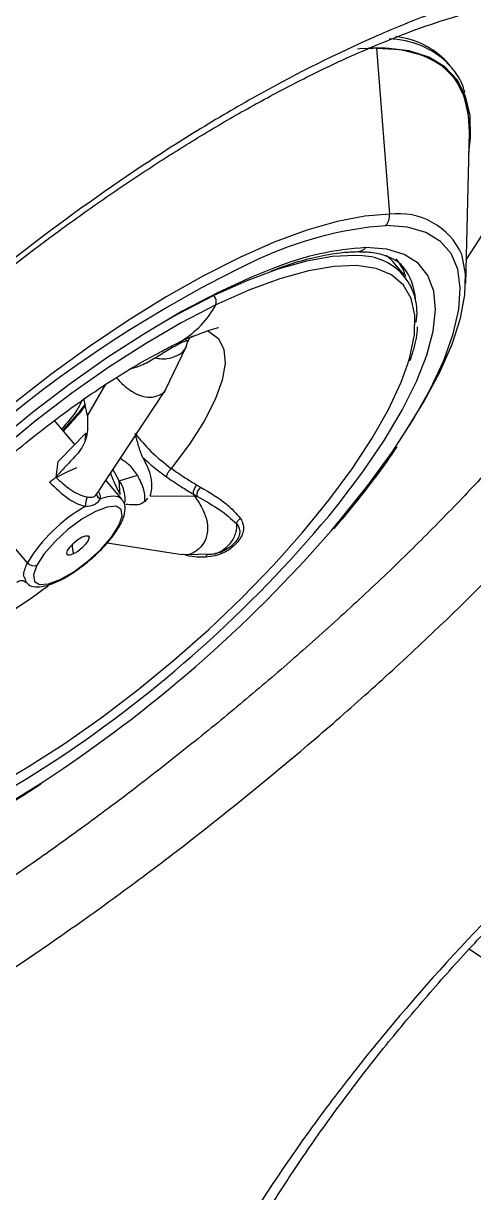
# Model space of a CAD drawing. Extents: x 409 to 498, y 628 to 778.
# Drawn here: x 423.333 to 424.587, y 721.19 to 724.449 of the extents above; entities that cross this region are included whole.
import ezdxf

# ---------------------------------------------------------------- set-up
doc = ezdxf.new("R2010")
doc.units = 0
doc.header["$MEASUREMENT"] = 0
doc.layers.add('1', color=4, linetype='Continuous')
doc.layers.add('GEOMETRY', color=4, linetype='Continuous', lineweight=25)

# ---------------------------------------------------------------- blocks, each defined once
blk = doc.blocks.new('2026_PULSE')
at = {"layer": 'GEOMETRY'}
for p, q in [((15.7396, 79.4195), (15.7757, 78.9561)), ((15.9447, 79.3704), (15.9364, 79.3801)), ((15.9447, 79.3704), (15.9384, 79.3774)), ((15.9882, 78.7636), (15.9984, 79.1852)), ((15.7663, 78.8424), (15.7853, 78.8243)), ((15.8166, 78.7878), (15.7853, 78.8243)), ((15.8136, 78.8094), (15.8117, 78.8116)), ((15.2085, 78.5835), (15.2144, 78.6039)), ((15.152, 78.4669), (15.2106, 78.5884)), ((15.2104, 78.5884), (15.2115, 78.5938)), ((14.9349, 78.3943), (14.9862, 78.4823)), ((14.9349, 78.3943), (14.9244, 78.4427)), ((14.9593, 78.1752), (15.1524, 78.4675)), ((14.8998, 78.3148), (14.8428, 78.3812)), ((14.8569, 78.2712), (14.9304, 78.346)), ((14.9304, 78.346), (14.9272, 78.3264)), ((14.8476, 78.2228), (14.8533, 78.2675)), ((14.8533, 78.2675), (14.8569, 78.2712)), ((14.878, 78.2386), (14.9046, 78.2505)), ((15.0231, 78.2137), (15.0057, 78.2454)), ((14.8476, 78.2228), (14.878, 78.2386)), ((15.0302, 78.1626), (14.9855, 78.2148)), ((15.0231, 78.2137), (15.0736, 78.2289)), ((15.0253, 78.1756), (15.0231, 78.2137)), ((14.7673, 77.9851), (14.6021, 78.1778)), ((15.2286, 78.1767), (15.2331, 78.1706)), ((15.1095, 78.1716), (15.2331, 78.1706)), ((14.9896, 78.0406), (15.197, 78.0082)), ((15.2953, 78.0114), (15.3115, 78.0175)), ((15.1971, 78.0081), (15.2901, 78.0099)), ((15.2713, 78.0081), (15.2496, 78.0091)), ((15.9981, 76.9086), (16.322, 76.6879))]:
    blk.add_line(p, q, dxfattribs=at)
at = {"layer": 'GEOMETRY', "flags": 128}
for points in [[(15.9898, 78.8289), (16.0274, 78.8881), (16.0887, 78.9936), (16.14, 79.0944), (16.1809, 79.1899), (16.211, 79.2793), (16.2303, 79.3621), (16.2384, 79.4376), (16.2355, 79.5054), (16.2219, 79.5636)], [(15.997, 79.1277), (16.0016, 79.1696), (16.0003, 79.2318), (15.9878, 79.2858), (15.9644, 79.3311), (15.9303, 79.3675), (15.8856, 79.3944), (15.8309, 79.4118), (15.7666, 79.4195), (15.6932, 79.4174), (15.6867, 79.4168)], [(15.9984, 79.1852), (15.9963, 79.2318), (15.9839, 79.2857), (15.9606, 79.331), (15.9265, 79.3672), (15.8819, 79.3941), (15.8273, 79.4115), (15.7631, 79.4192), (15.7169, 79.4189)], [(15.7396, 79.4195), (15.8069, 79.4151), (15.8648, 79.401), (15.9128, 79.3772), (15.9504, 79.3441), (15.9773, 79.3018), (15.9934, 79.2507), (15.9985, 79.1913), (15.9984, 79.1852)], [(15.7757, 78.9561), (15.7068, 78.9508), (15.6297, 78.936), (15.5455, 78.9117), (15.4548, 78.8782), (15.3587, 78.8358), (15.2582, 78.785), (15.1542, 78.7263), (15.0478, 78.6604), (14.9401, 78.5878), (14.8323, 78.5093), (14.7254, 78.4257)], [(15.6131, 78.0737), (15.6398, 78.1052), (15.7157, 78.2002), (15.7831, 78.293), (15.8411, 78.3827), (15.8892, 78.4683), (15.9267, 78.5488), (15.9534, 78.6233), (15.9689, 78.6911), (15.973, 78.7513), (15.9658, 78.8034), (15.9472, 78.8467), (15.9174, 78.8808), (15.8769, 78.9052), (15.826, 78.9199), (15.7654, 78.9245)], [(15.6064, 78.1151), (15.6327, 78.1476), (15.7014, 78.2383), (15.7611, 78.3262), (15.8111, 78.4104), (15.8507, 78.4898), (15.8796, 78.5636), (15.8974, 78.6307), (15.9038, 78.6906), (15.8989, 78.7424), (15.8826, 78.7856), (15.8552, 78.8196), (15.8169, 78.844), (15.7683, 78.8586), (15.7099, 78.8632)], [(15.7003, 78.8404), (15.6804, 78.8417), (15.6167, 78.8388), (15.5444, 78.8259), (15.4646, 78.8033), (15.3782, 78.7711), (15.2863, 78.7298)], [(15.8, 78.3192), (15.818, 78.3461), (15.8718, 78.4335), (15.916, 78.5166), (15.9499, 78.5946), (15.9733, 78.6666), (15.9859, 78.7319), (15.9877, 78.7899), (15.9784, 78.84), (15.977, 78.8444)], [(15.4581, 78.8081), (15.3934, 78.7823), (15.2982, 78.7383), (15.1988, 78.6858), (15.0962, 78.6253), (14.9917, 78.5576), (14.8864, 78.4833), (14.7818, 78.4035), (14.6788, 78.3189), (14.5789, 78.2307), (14.4831, 78.1399), (14.3925, 78.0474), (14.3083, 77.9545), (14.2314, 77.8621), (14.1627, 77.7714), (14.103, 77.6835), (14.0625, 77.6162)], [(15.7383, 78.8052), (15.7382, 78.8052), (15.6846, 78.8133), (15.6215, 78.8111), (15.5498, 78.7989), (15.4703, 78.7767), (15.384, 78.7447), (15.2921, 78.7035)], [(15.827, 78.5394), (15.8325, 78.5578), (15.8452, 78.6204), (15.8464, 78.6753), (15.8361, 78.7217), (15.8144, 78.7591), (15.7817, 78.7871), (15.7383, 78.8052)], [(15.2921, 78.7035), (15.1956, 78.6535), (15.0958, 78.5953), (14.9939, 78.5297), (14.8913, 78.4575), (14.7891, 78.3796), (14.6888, 78.2971), (14.5915, 78.2108), (14.4985, 78.1219), (14.4109, 78.0316), (14.3299, 77.941), (14.2565, 77.8511), (14.1916, 77.7632), (14.1359, 77.6783), (14.0903, 77.5976), (14.0553, 77.5219), (14.0313, 77.4524), (14.0186, 77.3898), (14.0171, 77.3734)], [(15.2863, 78.7298), (15.1844, 78.6769), (15.1209, 78.6405)], [(15.2692, 78.6316), (15.2729, 78.6299), (15.2993, 78.6096), (15.3144, 78.5797), (15.318, 78.5408), (15.3098, 78.4939), (15.2902, 78.4399), (15.2595, 78.38), (15.2184, 78.3155), (15.1679, 78.2479)], [(14.5717, 77.3067), (14.6682, 77.3567), (14.768, 77.4149), (14.8698, 77.4805), (14.9725, 77.5526), (15.0746, 77.6305), (15.175, 77.7131), (15.2723, 77.7994), (15.3653, 77.8882), (15.4528, 77.9785), (15.5338, 78.0692), (15.6073, 78.159), (15.6722, 78.247), (15.7278, 78.3318), (15.7734, 78.4126), (15.8085, 78.4882), (15.827, 78.5394)], [(14.866, 78.3542), (14.9151, 78.4098), (14.9301, 78.4283)], [(15.0299, 78.163), (15.0293, 78.1636), (15.0201, 78.169), (15.007, 78.1707), (14.9906, 78.1686), (14.9712, 78.1627)], [(15.022, 78.0884), (15.0315, 78.115), (15.0289, 78.1336), (15.0144, 78.1423), (14.9896, 78.1404), (14.9567, 78.1279), (14.919, 78.1062), (14.8802, 78.0773), (14.8442, 78.0441), (14.8143, 78.0099), (14.7936, 77.9779)], [(14.7936, 77.9779), (14.7841, 77.9513), (14.7867, 77.9328), (14.8012, 77.924), (14.8261, 77.926), (14.8589, 77.9384), (14.8966, 77.9601), (14.9354, 77.989), (14.9714, 78.0222), (15.0013, 78.0565), (15.022, 78.0884)], [(14.8956, 78.0095), (14.8856, 78.006), (14.879, 78.0066), (14.8768, 78.0113), (14.8793, 78.0193), (14.8861, 78.0295), (14.8963, 78.0401), (14.9082, 78.0498), (14.92, 78.0569)], [(14.92, 78.0569), (14.93, 78.0603), (14.9366, 78.0597), (14.9389, 78.055), (14.9363, 78.047), (14.9295, 78.0369), (14.9194, 78.0262), (14.9074, 78.0166), (14.8956, 78.0095)], [(14.1542, 77.1465), (14.2218, 77.1519), (14.2976, 77.1674), (14.3809, 77.1927), (14.4707, 77.2275), (14.5659, 77.2714), (14.6654, 77.3239), (14.7679, 77.3844), (14.845, 77.4338)], [(14.0988, 77.0853), (14.1685, 77.0907), (14.2467, 77.1062), (14.3324, 77.1316), (14.4246, 77.1665), (14.5224, 77.2106), (14.6247, 77.2634), (14.7304, 77.3243), (14.811, 77.3748)]]:
    blk.add_lwpolyline(points, dxfattribs=at)
at = {"layer": 'GEOMETRY'}
for centre, radius, start, end in [((15.7679, 79.2212), 0.2316, 43.3174, 83.7595), ((15.7694, 79.1995), 0.2454, 46.4783, 88.6737), ((15.7335, 78.9524), 0.0424, 318.7538, 5.0261), ((15.8015, 78.7654), 0.1925, 24.2489, 97.6888), ((15.8427, 77.9109), 1.0165, 94.3611, 115.316), ((15.7537, 78.0613), 0.8031, 93.1285, 111.5963), ((15.6853, 78.8848), 0.0327, 271.1044, 318.7618), ((16.8795, 75.7362), 3.4257, 115.4381, 146.4337), ((15.6949, 78.6829), 0.1576, 349.9255, 88.037), ((15.6884, 78.7428), 0.1384, 16.5423, 40.1242), ((15.6938, 78.7123), 0.1543, 2.4153, 39.021), ((15.0553, 78.8327), 0.2697, 301.693, 331.3824), ((15.2678, 78.7119), 0.0257, 340.8723, 44.007), ((14.9544, 78.1637), 0.085, 349.9197, 36.0385), ((15.2632, 78.1767), 0.0345, 133.8696, 179.9944), ((15.2725, 78.1714), 0.0336, 133.8619, 181.3633), ((15.0652, 78.1302), 0.1371, 163.7874, 175.0187), ((14.976, 78.1782), 0.0162, 190.5153, 252.9324), ((15.1525, 77.7505), 0.4511, 119.7619, 148.6669), ((12.8814, 80.3944), 3.5526, 303.5548, 320.0902), ((15.0171, 78.099), 0.0116, 294.7041, 332.093), ((12.7156, 80.5896), 3.8374, 303.0959, 319.032), ((14.9533, 78.0298), 0.0612, 173.7278, 199.4246), ((14.8488, 77.9394), 0.0935, 150.7262, 172.4021), ((14.7855, 78), 0.0235, 219.1875, 290.2219), ((13.8823, 79.1658), 1.5615, 296.5117, 307.1331)]:
    blk.add_arc(centre, radius, start, end, dxfattribs=at)
for points, knots in [([(16.6981, 79.5764), (16.6475, 79.5994), (16.5879, 79.6146), (16.486, 79.6251), (16.45, 79.6265), (16.3927, 79.6254), (16.3731, 79.6245), (16.3333, 79.6217), (16.313, 79.6197), (16.2099, 79.6071), (16.1217, 79.5884), (16.0045, 79.5534), (15.9807, 79.5459), (15.9323, 79.5295), (15.9077, 79.5207), (15.8331, 79.4926), (15.7826, 79.4719), (15.6288, 79.404), (15.5233, 79.3515), (15.3878, 79.2761), (15.3605, 79.2605), (15.3055, 79.2284), (15.2778, 79.2119), (15.1948, 79.1611), (15.1396, 79.1258), (14.9742, 79.0157), (14.8642, 78.9366), (14.727, 78.8306), (14.6995, 78.809), (14.6447, 78.7652), (14.6174, 78.7429), (14.5361, 78.6757), (14.4828, 78.6301), (14.3254, 78.4911), (14.2238, 78.3955), (14.101, 78.2723), (14.0766, 78.2474), (14.0283, 78.1974), (14.0045, 78.1723), (13.9344, 78.0972), (13.8891, 78.0471), (13.758, 77.8969), (13.6766, 77.7969), (13.5824, 77.6721), (13.5639, 77.6471), (13.5279, 77.5974), (13.5104, 77.5727), (13.4595, 77.4993), (13.4276, 77.4511), (13.338, 77.3091), (13.2863, 77.2175), (13.2319, 77.1073), (13.2215, 77.0854), (13.202, 77.0424), (13.1928, 77.0214), (13.1671, 76.9592), (13.1522, 76.9192), (13.1147, 76.8038), (13.0988, 76.7327), (13.0907, 76.6516), (13.0897, 76.6358), (13.0889, 76.6053), (13.089, 76.5906), (13.0914, 76.5479), (13.0992, 76.4949), (13.1163, 76.4499), (13.1327, 76.4191), (13.1388, 76.4094), (13.152, 76.3909), (13.1593, 76.3821), (13.1984, 76.3413), (13.2384, 76.3178), (13.3108, 76.2957), (13.3371, 76.2906), (13.3797, 76.2863), (13.3945, 76.2854), (13.4251, 76.2848), (13.4409, 76.2851), (13.522, 76.2893), (13.5937, 76.3015), (13.7114, 76.3328), (13.7523, 76.3453), (13.8162, 76.3674), (13.838, 76.3754), (13.8823, 76.3923), (13.9047, 76.4012), (14.0183, 76.4482), (14.1135, 76.4934), (14.263, 76.572), (14.314, 76.6001), (14.3922, 76.6449), (14.4186, 76.6603), (14.4715, 76.6918), (14.498, 76.7079), (14.6312, 76.79), (14.7394, 76.861), (14.9042, 76.9755), (14.9596, 77.0149), (15.0433, 77.0762), (15.0712, 77.0968), (15.1267, 77.1384), (15.1544, 77.1594), (15.2922, 77.2652), (15.401, 77.3528), (15.5352, 77.4658), (15.5619, 77.4885), (15.6152, 77.5345), (15.6417, 77.5577), (15.7209, 77.6276), (15.7725, 77.6743), (15.9237, 77.8145), (16.0198, 77.9083), (16.1339, 78.0261), (16.1565, 78.0497), (16.2009, 78.0969), (16.2228, 78.1207), (16.2872, 78.1914), (16.3282, 78.2381), (16.4455, 78.3764), (16.5162, 78.4664), (16.5947, 78.5768), (16.6098, 78.5988), (16.6391, 78.6425), (16.6533, 78.6642), (16.6937, 78.7285), (16.718, 78.77), (16.784, 78.8911), (16.8186, 78.9671), (16.8436, 79.0386)], [0, 0, 0, 0, 0.03125, 0.03125, 0.046875, 0.046875, 0.054687, 0.054687, 0.0625, 0.0625, 0.09375, 0.09375, 0.101562, 0.101562, 0.109375, 0.109375, 0.125, 0.125, 0.15625, 0.15625, 0.164062, 0.164062, 0.171875, 0.171875, 0.1875, 0.1875, 0.21875, 0.21875, 0.226562, 0.226562, 0.234375, 0.234375, 0.25, 0.25, 0.28125, 0.28125, 0.289062, 0.289062, 0.296875, 0.296875, 0.3125, 0.3125, 0.34375, 0.34375, 0.351562, 0.351562, 0.359375, 0.359375, 0.375, 0.375, 0.40625, 0.40625, 0.414062, 0.414062, 0.421875, 0.421875, 0.4375, 0.4375, 0.46875, 0.46875, 0.476563, 0.476563, 0.484375, 0.484375, 0.5, 0.515625, 0.515625, 0.523438, 0.523438, 0.53125, 0.53125, 0.5625, 0.5625, 0.578125, 0.578125, 0.585938, 0.585938, 0.59375, 0.59375, 0.625, 0.625, 0.640625, 0.640625, 0.648438, 0.648438, 0.65625, 0.65625, 0.6875, 0.6875, 0.703125, 0.703125, 0.710938, 0.710938, 0.71875, 0.71875, 0.75, 0.75, 0.765625, 0.765625, 0.773438, 0.773438, 0.78125, 0.78125, 0.8125, 0.8125, 0.820313, 0.820313, 0.828125, 0.828125, 0.84375, 0.84375, 0.875, 0.875, 0.882813, 0.882813, 0.890625, 0.890625, 0.90625, 0.90625, 0.9375, 0.9375, 0.945313, 0.945313, 0.953125, 0.953125, 0.96875, 0.96875, 1, 1, 1, 1]), ([(13.1778, 76.7251), (13.1777, 76.7254), (13.1764, 76.7294), (13.1734, 76.7482), (13.1727, 76.783), (13.1768, 76.8296), (13.1871, 76.886), (13.2047, 76.9521), (13.2302, 77.0272), (13.264, 77.1103), (13.3064, 77.2005), (13.3573, 77.2967), (13.4165, 77.3978), (13.4839, 77.5031), (13.5593, 77.6125), (13.6429, 77.726), (13.7347, 77.8429), (13.8338, 77.9621), (13.9396, 78.0823), (14.0511, 78.2023), (14.1671, 78.3208), (14.2867, 78.4367), (14.4088, 78.5487), (14.533, 78.6567), (14.6597, 78.7609), (14.789, 78.8615), (14.9204, 78.9581), (15.0529, 79.0496), (15.1851, 79.1354), (15.3158, 79.2146), (15.4438, 79.2864), (15.5678, 79.3504), (15.6867, 79.406), (15.7993, 79.453), (15.9044, 79.491), (16.0047, 79.5213), (16.0994, 79.544), (16.1874, 79.5589), (16.2662, 79.5664), (16.3344, 79.5672), (16.3914, 79.5624), (16.435, 79.5537), (16.46, 79.5458), (16.4673, 79.5421), (16.4679, 79.5417)], [0, 0, 0, 0, 0.00177, 0.025307, 0.047863, 0.070377, 0.093179, 0.116429, 0.140133, 0.164219, 0.188587, 0.213128, 0.237734, 0.262245, 0.287051, 0.312356, 0.338066, 0.364078, 0.390279, 0.41655, 0.44274, 0.46874, 0.494464, 0.51986, 0.545307, 0.571099, 0.597114, 0.623283, 0.649523, 0.67572, 0.701772, 0.727587, 0.753085, 0.778198, 0.80277, 0.826964, 0.852186, 0.877245, 0.902038, 0.926475, 0.950502, 0.974143, 0.99757, 1, 1, 1, 1]), ([(15.9854, 79.2959), (15.9839, 79.3014), (15.9774, 79.325), (15.9608, 79.3532), (15.9419, 79.3718), (15.9358, 79.3778)], [0, 0, 0, 0, 0.170156, 0.733551, 1, 1, 1, 1]), ([(16.6017, 79.0513), (16.579, 78.9971), (16.5331, 78.8876), (16.4365, 78.7272), (16.3379, 78.5857), (16.2461, 78.4669), (16.1434, 78.3444), (16.031, 78.2198), (15.9114, 78.095), (15.7844, 77.9696), (15.65, 77.8435), (15.5107, 77.7189), (15.3689, 77.5976), (15.2245, 77.4792), (15.0769, 77.3633), (14.929, 77.2523), (14.7834, 77.148), (14.6395, 77.0497), (14.4964, 76.9572), (14.3572, 76.8725), (14.2238, 76.7969), (14.0957, 76.7299), (13.972, 76.6714), (13.855, 76.6228), (13.7464, 76.5848), (13.6456, 76.557), (13.5522, 76.5396), (13.4674, 76.5332), (13.3927, 76.5379), (13.3275, 76.5536), (13.2723, 76.5807), (13.2284, 76.619), (13.1957, 76.6663), (13.1833, 76.7055), (13.1772, 76.7249)], [0, 0, 0, 0, 0.050196, 0.101444, 0.131409, 0.161375, 0.192257, 0.22314, 0.253332, 0.283524, 0.314607, 0.34569, 0.375774, 0.405859, 0.436807, 0.467755, 0.497489, 0.527223, 0.557793, 0.588364, 0.617647, 0.646929, 0.677031, 0.707132, 0.736094, 0.765054, 0.794836, 0.824618, 0.853789, 0.88296, 0.912994, 0.943028, 0.971866, 1, 1, 1, 1]), ([(15.4468, 78.7987), (15.4691, 78.8067), (15.5173, 78.8241), (15.5837, 78.8408), (15.6415, 78.8505), (15.6727, 78.8516), (15.686, 78.8521)], [0, 0, 0, 0, 0.2395859, 0.5187582, 0.7962363, 1, 1, 1, 1]), ([(15.686, 78.8521), (15.6949, 78.852), (15.7206, 78.8515), (15.756, 78.8453), (15.7881, 78.8315), (15.8058, 78.8204), (15.8116, 78.8114), (15.8119, 78.8108)], [0, 0, 0, 0, 0.146483, 0.419257, 0.693884, 0.979042, 1, 1, 1, 1]), ([(15.223, 78.6133), (15.232, 78.6171), (15.2533, 78.6263), (15.2775, 78.6345), (15.2942, 78.6395), (15.3012, 78.6408), (15.2994, 78.6405), (15.2993, 78.6405)], [0, 0, 0, 0, 0.1959144, 0.4680112, 0.7271957, 0.9766841, 1, 1, 1, 1]), ([(15.8331, 78.5478), (15.8366, 78.5585), (15.8474, 78.5913), (15.8539, 78.6228), (15.8539, 78.6417), (15.8539, 78.6427)], [0, 0, 0, 0, 0.316839, 0.966631, 1, 1, 1, 1]), ([(15.1421, 78.5749), (15.1422, 78.5749), (15.15, 78.5789), (15.1646, 78.5868), (15.1832, 78.5964), (15.1926, 78.601), (15.197, 78.6032)], [0, 0, 0, 0, 0.007938, 0.429867, 0.729267, 1, 1, 1, 1]), ([(15.193, 78.5971), (15.1979, 78.5993), (15.2077, 78.6038), (15.2146, 78.6051), (15.216, 78.6034), (15.2142, 78.6014), (15.2134, 78.6006)], [0, 0, 0, 0, 0.27106, 0.539921, 0.814671, 1, 1, 1, 1]), ([(15.193, 78.5971), (15.1934, 78.5984), (15.1943, 78.6011), (15.1961, 78.6025), (15.197, 78.6032)], [0, 0, 0, 0, 0.492502, 1, 1, 1, 1]), ([(15.197, 78.6032), (15.2023, 78.6057), (15.2127, 78.6106), (15.2227, 78.6145), (15.2271, 78.6156), (15.225, 78.6145), (15.2238, 78.6139)], [0, 0, 0, 0, 0.2269673, 0.4517958, 0.7082712, 1, 1, 1, 1]), ([(15.2152, 78.6028), (15.2157, 78.6043), (15.2168, 78.6073), (15.219, 78.6098), (15.2201, 78.611)], [0, 0, 0, 0, 0.491978, 1, 1, 1, 1]), ([(15.2291, 78.6165), (15.2275, 78.616), (15.2244, 78.615), (15.2218, 78.613), (15.2205, 78.6119)], [0, 0, 0, 0, 0.492331, 1, 1, 1, 1]), ([(14.2476, 77.739), (14.248, 77.7399), (14.2486, 77.7417), (14.2556, 77.7574), (14.2687, 77.782), (14.2891, 77.8161), (14.3174, 77.8585), (14.354, 77.9084), (14.399, 77.9646), (14.4519, 78.0257), (14.5119, 78.0901), (14.5782, 78.1563), (14.6495, 78.2227), (14.7243, 78.2879), (14.8013, 78.3505), (14.8786, 78.4091), (14.9547, 78.4625), (15.0274, 78.5096), (15.0909, 78.5476), (15.1268, 78.5665), (15.1422, 78.5746)], [0, 0, 0, 0, 0.040666, 0.084383, 0.130314, 0.178892, 0.230259, 0.284313, 0.340781, 0.399295, 0.459449, 0.520845, 0.583104, 0.645877, 0.708831, 0.771566, 0.83373, 0.894983, 0.954959, 1, 1, 1, 1]), ([(15.1226, 78.5559), (15.1282, 78.5593), (15.1392, 78.5659), (15.157, 78.5772), (15.1763, 78.5886), (15.1874, 78.5942), (15.193, 78.5971)], [0, 0, 0, 0, 0.256755, 0.507559, 0.752842, 1, 1, 1, 1]), ([(15.1226, 78.5559), (15.1286, 78.5549), (15.1401, 78.5528), (15.1618, 78.554), (15.1845, 78.5616), (15.202, 78.5726), (15.2068, 78.5815), (15.208, 78.5837)], [0, 0, 0, 0, 0.160572, 0.311661, 0.607595, 0.903529, 1, 1, 1, 1]), ([(15.208, 78.5837), (15.209, 78.5848), (15.2101, 78.5863), (15.2104, 78.5881), (15.2104, 78.5884)], [0, 0, 0, 0, 0.787779, 1, 1, 1, 1]), ([(15.0557, 78.5259), (15.0652, 78.5288), (15.0864, 78.5352), (15.1097, 78.5485), (15.1226, 78.5559)], [0, 0, 0, 0, 0.446548, 1, 1, 1, 1]), ([(15.0149, 78.5009), (15.0203, 78.4949), (15.0328, 78.4812), (15.0548, 78.464), (15.0813, 78.4496), (15.11, 78.444), (15.1341, 78.4514), (15.1497, 78.4597), (15.152, 78.4673), (15.1521, 78.4678)], [0, 0, 0, 0, 0.1407439, 0.3252145, 0.4731346, 0.6550621, 0.8224951, 0.9899281, 1, 1, 1, 1]), ([(14.9192, 78.4369), (14.9141, 78.4265), (14.9024, 78.4025), (14.8771, 78.3741), (14.8628, 78.358)], [0, 0, 0, 0, 0.434242, 1, 1, 1, 1]), ([(14.8678, 78.3521), (14.885, 78.3704), (14.9069, 78.3939), (14.9249, 78.4171), (14.9289, 78.4221)], [0, 0, 0, 0, 0.781019, 1, 1, 1, 1]), ([(14.9349, 78.3943), (14.9353, 78.3729), (14.9361, 78.3302), (14.9177, 78.3037), (14.9085, 78.2905)], [0, 0, 0, 0, 0.499899, 1, 1, 1, 1]), ([(15.0671, 78.3452), (15.0812, 78.3281), (15.1112, 78.2919), (15.1483, 78.2631), (15.1679, 78.2479)], [0, 0, 0, 0, 0.4734831, 1, 1, 1, 1]), ([(15.089, 78.2786), (15.0867, 78.2838), (15.0821, 78.2939), (15.0771, 78.3111), (15.0733, 78.3244), (15.07, 78.3358), (15.0682, 78.3415), (15.0671, 78.3452)], [0, 0, 0, 0, 0.264406, 0.51393, 0.756412, 0.838114, 1, 1, 1, 1]), ([(15.6209, 78.0796), (15.6376, 78.099), (15.68, 78.1485), (15.7395, 78.2251), (15.7784, 78.2809), (15.7971, 78.3077)], [0, 0, 0, 0, 0.25052, 0.639013, 1, 1, 1, 1]), ([(14.9085, 78.2905), (14.8969, 78.278), (14.8759, 78.2558), (14.8553, 78.2335), (14.8462, 78.2237)], [0, 0, 0, 0, 0.557907, 1, 1, 1, 1]), ([(15.0736, 78.2289), (15.0668, 78.2392), (15.055, 78.2571), (15.0342, 78.2699), (15.0254, 78.2753)], [0, 0, 0, 0, 0.577179, 1, 1, 1, 1]), ([(15.1095, 78.1716), (15.1126, 78.1847), (15.1173, 78.2049), (15.1063, 78.2441), (15.0949, 78.2669), (15.089, 78.2786)], [0, 0, 0, 0, 0.473529, 0.73037, 1, 1, 1, 1]), ([(15.089, 78.2786), (15.1008, 78.2677), (15.1221, 78.2478), (15.1448, 78.2314), (15.1549, 78.2241)], [0, 0, 0, 0, 0.5505997, 1, 1, 1, 1]), ([(15.1549, 78.2241), (15.1551, 78.2256), (15.1554, 78.228), (15.1571, 78.2322), (15.1588, 78.2356), (15.1609, 78.2391), (15.1639, 78.2435), (15.1663, 78.2462), (15.1679, 78.2479)], [0, 0, 0, 0, 0.240748, 0.370382, 0.502553, 0.634347, 0.762901, 1, 1, 1, 1]), ([(15.1679, 78.2479), (15.1813, 78.2388), (15.2051, 78.2225), (15.2288, 78.208), (15.2392, 78.2016)], [0, 0, 0, 0, 0.560391, 1, 1, 1, 1]), ([(14.8288, 78.2095), (14.8304, 78.2107), (14.8337, 78.213), (14.8386, 78.2168), (14.8432, 78.2206), (14.8452, 78.2227), (14.8462, 78.2237)], [0, 0, 0, 0, 0.2373527, 0.4814546, 0.7359703, 1, 1, 1, 1]), ([(14.8288, 78.2095), (14.846, 78.193), (14.8695, 78.1703), (14.9052, 78.1491), (14.9213, 78.1443), (14.9286, 78.1421)], [0, 0, 0, 0, 0.598502, 0.817104, 1, 1, 1, 1]), ([(14.8462, 78.2237), (14.8593, 78.2116), (14.8787, 78.1936), (14.9089, 78.1749), (14.9256, 78.1705), (14.9336, 78.1685)], [0, 0, 0, 0, 0.521502, 0.771589, 1, 1, 1, 1]), ([(14.9987, 78.2348), (15.0017, 78.2268), (15.0102, 78.2043), (15.0194, 78.1869), (15.0253, 78.1756)], [0, 0, 0, 0, 0.355828, 1, 1, 1, 1]), ([(15.0736, 78.2289), (15.0806, 78.2146), (15.0946, 78.1863), (15.0939, 78.1672), (15.0936, 78.1577)], [0, 0, 0, 0, 0.505132, 1, 1, 1, 1]), ([(15.1549, 78.2241), (15.1688, 78.2148), (15.1934, 78.1981), (15.2179, 78.1832), (15.2286, 78.1767)], [0, 0, 0, 0, 0.560335, 1, 1, 1, 1]), ([(14.9712, 78.1627), (14.9709, 78.1684), (14.9706, 78.1745), (14.9674, 78.1809), (14.9672, 78.1812)], [0, 0, 0, 0, 0.940551, 1, 1, 1, 1]), ([(15.2286, 78.1767), (15.2306, 78.1755), (15.234, 78.1735), (15.2374, 78.1715), (15.2389, 78.1706)], [0, 0, 0, 0, 0.559876, 1, 1, 1, 1]), ([(15.2392, 78.2016), (15.2411, 78.2005), (15.2444, 78.1985), (15.2478, 78.1965), (15.2492, 78.1956)], [0, 0, 0, 0, 0.559764, 1, 1, 1, 1]), ([(15.2492, 78.1956), (15.2752, 78.1805), (15.3212, 78.1538), (15.3489, 78.1221), (15.361, 78.1084)], [0, 0, 0, 0, 0.564345, 1, 1, 1, 1]), ([(14.9286, 78.1421), (14.9342, 78.1427), (14.945, 78.1439), (14.9607, 78.1503), (14.9673, 78.1581), (14.9712, 78.1627)], [0, 0, 0, 0, 0.2958137, 0.5759482, 1, 1, 1, 1]), ([(14.9336, 78.1685), (14.9362, 78.1681), (14.9407, 78.1676), (14.9465, 78.1675), (14.951, 78.1684), (14.9557, 78.1707), (14.9579, 78.1735), (14.9592, 78.1752)], [0, 0, 0, 0, 0.239991, 0.422729, 0.584907, 0.740908, 1, 1, 1, 1]), ([(15.0274, 78.0936), (15.0298, 78.0987), (15.0367, 78.1132), (15.0407, 78.1331), (15.0386, 78.153), (15.0309, 78.1601), (15.0285, 78.1624)], [0, 0, 0, 0, 0.204417, 0.570402, 0.862684, 1, 1, 1, 1]), ([(15.1021, 78.1651), (15.0969, 78.1588), (15.0842, 78.1436), (15.057, 78.1461), (15.0412, 78.1476)], [0, 0, 0, 0, 0.416097, 1, 1, 1, 1]), ([(15.2331, 78.1706), (15.2403, 78.16), (15.2531, 78.1411), (15.2655, 78.1113), (15.2709, 78.0818), (15.2664, 78.0519), (15.25, 78.0267), (15.2279, 78.0098), (15.2081, 78.0052), (15.1982, 78.0083), (15.1971, 78.0086)], [0, 0, 0, 0, 0.181511, 0.324698, 0.439514, 0.580726, 0.710688, 0.84065, 0.981863, 1, 1, 1, 1]), ([(15.2331, 78.1706), (15.2342, 78.1706), (15.2361, 78.1706), (15.2381, 78.1706), (15.2389, 78.1706)], [0, 0, 0, 0, 0.56, 1, 1, 1, 1]), ([(15.2389, 78.1706), (15.2616, 78.1579), (15.3064, 78.133), (15.3353, 78.1072), (15.3496, 78.0945)], [0, 0, 0, 0, 0.507393, 1, 1, 1, 1]), ([(14.7634, 77.9317), (14.7655, 77.9291), (14.772, 77.9209), (14.7901, 77.9172), (14.8137, 77.9187), (14.844, 77.9285), (14.8799, 77.9471), (14.9173, 77.9724), (14.9534, 78.0022), (14.9856, 78.0344), (15.0113, 78.0657), (15.0223, 78.0847), (15.0274, 78.0936)], [0, 0, 0, 0, 0.040836, 0.126138, 0.218683, 0.333139, 0.449846, 0.563543, 0.676051, 0.788455, 0.901423, 1, 1, 1, 1]), ([(15.361, 78.1084), (15.3639, 78.1026), (15.3693, 78.0917), (15.3694, 78.0738), (15.3631, 78.0561), (15.3506, 78.0394), (15.3341, 78.0241), (15.3132, 78.0118), (15.2891, 78.0032), (15.2724, 78.0016), (15.2636, 78.0008)], [0, 0, 0, 0, 0.145727, 0.273873, 0.386625, 0.499991, 0.613308, 0.726078, 0.854246, 1, 1, 1, 1]), ([(15.3496, 78.0945), (15.3496, 78.0884), (15.3497, 78.0767), (15.3434, 78.0551), (15.3283, 78.0327), (15.3078, 78.0159), (15.2878, 78.0084), (15.2769, 78.0082), (15.2713, 78.0081)], [0, 0, 0, 0, 0.132137, 0.256471, 0.5, 0.743529, 0.867863, 1, 1, 1, 1]), ([(15.3496, 78.0945), (15.3521, 78.0908), (15.357, 78.0836), (15.3597, 78.0709), (15.3562, 78.0558), (15.3449, 78.04), (15.3289, 78.0255), (15.3162, 78.0194), (15.31, 78.0164)], [0, 0, 0, 0, 0.172349, 0.340809, 0.50562, 0.671818, 0.838015, 1, 1, 1, 1]), ([(15.3496, 78.0945), (15.35, 78.0957), (15.3508, 78.0983), (15.3533, 78.1021), (15.3567, 78.1057), (15.3596, 78.1075), (15.361, 78.1084)], [0, 0, 0, 0, 0.232227, 0.480789, 0.739394, 1, 1, 1, 1]), ([(15.31, 78.0164), (15.3099, 78.0164), (15.3034, 78.0129), (15.2961, 78.0111), (15.2894, 78.0103), (15.2889, 78.0103)], [0, 0, 0, 0, 0.015352, 0.930512, 1, 1, 1, 1]), ([(27.6519, 77.9758), (27.386, 77.9908), (27.1196, 77.9978), (26.7194, 77.9964), (26.5858, 77.9939), (26.3853, 77.9873), (26.3184, 77.9846), (26.1846, 77.9781), (26.1177, 77.9744), (25.5166, 77.9366), (24.9888, 77.872), (24.2053, 77.7311), (23.9456, 77.6767), (23.6225, 77.5996), (23.558, 77.5837), (23.4291, 77.5511), (23.3646, 77.5344), (23.1713, 77.4828), (23.0424, 77.4464), (22.6563, 77.3315), (22.3992, 77.247), (22.0783, 77.1317), (22.0141, 77.1082), (21.8858, 77.0601), (21.8216, 77.0355), (21.6297, 76.9606), (21.5026, 76.9089), (21.1236, 76.749), (20.8741, 76.6357), (20.3813, 76.3961), (20.1379, 76.2699), (19.7775, 76.0708), (19.6581, 76.0028), (19.4209, 75.8637), (19.303, 75.7925), (19.0693, 75.6466), (18.9532, 75.5721), (18.7227, 75.4202), (18.6083, 75.3427), (18.2674, 75.1056), (18.0434, 74.9414), (17.7675, 74.7286), (17.7125, 74.6856), (17.6033, 74.5991), (17.5489, 74.5556), (17.3869, 74.4242), (17.2802, 74.3354), (16.7526, 73.8858), (16.3503, 73.5079), (15.5845, 72.7166), (15.221, 72.3032), (14.705, 71.6561), (14.538, 71.4359), (14.295, 71.0986), (14.2153, 70.9849), (14.0976, 70.8128), (14.0587, 70.7551), (13.9816, 70.6391), (13.9434, 70.5808), (13.83, 70.4055), (13.756, 70.288), (13.6116, 70.0514), (13.5412, 69.9323), (13.3353, 69.5736), (13.2049, 69.3321), (12.9577, 68.8446), (12.841, 68.5985), (12.621, 68.1017), (12.5178, 67.851), (12.3252, 67.345), (12.2359, 67.0896), (12.1125, 66.7028), (12.0732, 66.5732), (12.017, 66.378), (11.9987, 66.313), (11.9633, 66.1829), (11.9461, 66.1179), (11.9127, 65.988), (11.8964, 65.923), (11.8647, 65.7931), (11.8493, 65.7281), (11.8047, 65.5328), (11.7768, 65.4024), (11.6988, 65.0107), (11.6543, 64.7487), (11.5434, 63.96), (11.4996, 63.4305), (11.484, 62.7631), (11.4829, 62.6294), (11.4846, 62.3614), (11.4875, 62.2271), (11.5023, 61.8248), (11.5202, 61.5569), (11.5465, 61.2892)], [0, 0, 0, 0, 0.03125, 0.03125, 0.046875, 0.046875, 0.054687, 0.054687, 0.0625, 0.0625, 0.125, 0.125, 0.15625, 0.15625, 0.164062, 0.164062, 0.171875, 0.171875, 0.1875, 0.1875, 0.21875, 0.21875, 0.226562, 0.226562, 0.234375, 0.234375, 0.25, 0.25, 0.28125, 0.28125, 0.3125, 0.3125, 0.328125, 0.328125, 0.34375, 0.34375, 0.359375, 0.359375, 0.375, 0.375, 0.40625, 0.40625, 0.414062, 0.414062, 0.421875, 0.421875, 0.4375, 0.4375, 0.5, 0.5, 0.5625, 0.5625, 0.59375, 0.59375, 0.609375, 0.609375, 0.617187, 0.617187, 0.625, 0.625, 0.640625, 0.640625, 0.65625, 0.65625, 0.6875, 0.6875, 0.71875, 0.71875, 0.75, 0.75, 0.78125, 0.78125, 0.796875, 0.796875, 0.804688, 0.804688, 0.8125, 0.8125, 0.820313, 0.820313, 0.828125, 0.828125, 0.84375, 0.84375, 0.875, 0.875, 0.9375, 0.9375, 0.953125, 0.953125, 0.96875, 0.96875, 1, 1, 1, 1]), ([(15.2636, 78.0008), (15.2429, 78.0003), (15.2223, 77.9999), (15.2043, 78.0083), (15.2043, 78.0083)], [0, 0, 0, 0, 0.9997393, 1, 1, 1, 1]), ([(15.2713, 78.0081), (15.2706, 78.0081), (15.2691, 78.0082), (15.2669, 78.0068), (15.265, 78.0044), (15.264, 78.002), (15.2636, 78.0008)], [0, 0, 0, 0, 0.246142, 0.500005, 0.753865, 1, 1, 1, 1]), ([(14.7617, 77.9315), (14.7621, 77.9315), (14.7631, 77.9315), (14.762, 77.9377), (14.7584, 77.9464), (14.7561, 77.9518)], [0, 0, 0, 0, 0.289601, 0.56397, 1, 1, 1, 1]), ([(14.7383, 77.9311), (14.7402, 77.9324), (14.7441, 77.9352), (14.7514, 77.9363), (14.7586, 77.9346), (14.7619, 77.9315), (14.7634, 77.93)], [0, 0, 0, 0, 0.238471, 0.495944, 0.75539, 1, 1, 1, 1]), ([(17.1664, 77.9215), (17.0289, 77.8304), (16.896, 77.7352), (16.6392, 77.5368), (16.5152, 77.4337), (16.3657, 77.3), (16.3361, 77.273), (16.2774, 77.2185), (16.2482, 77.191), (16.1622, 77.1081), (16.1067, 77.0526), (15.9454, 76.8852), (15.845, 76.7726), (15.7048, 76.6022), (15.6598, 76.5452), (15.5949, 76.4594), (15.5738, 76.4307), (15.5323, 76.3733), (15.5121, 76.3446), (15.4139, 76.2018), (15.3445, 76.0897), (15.2232, 75.8697), (15.1713, 75.7618), (15.1177, 75.63), (15.1075, 75.6037), (15.0885, 75.5518), (15.0796, 75.5262), (15.0547, 75.4502), (15.0407, 75.4009), (15.0058, 75.2566), (14.9923, 75.1655), (14.9867, 75.0368), (14.9873, 74.9953), (14.9936, 74.915), (14.9993, 74.8768), (15.0234, 74.768), (15.0491, 74.7031), (15.1018, 74.6173), (15.1218, 74.5906), (15.1553, 74.5536), (15.1671, 74.5418), (15.1919, 74.5191), (15.2049, 74.5083), (15.2723, 74.4574), (15.3346, 74.4258), (15.4403, 74.3917), (15.4775, 74.3826), (15.5561, 74.3687), (15.5975, 74.364), (15.7279, 74.3567), (15.8212, 74.361), (16.0203, 74.3864), (16.1261, 74.4076), (16.2386, 74.4371)], [0, 0, 0, 0, 0.0625, 0.0625, 0.125, 0.125, 0.140625, 0.140625, 0.15625, 0.15625, 0.1875, 0.1875, 0.25, 0.25, 0.28125, 0.28125, 0.296875, 0.296875, 0.3125, 0.3125, 0.375, 0.375, 0.4375, 0.4375, 0.453125, 0.453125, 0.46875, 0.46875, 0.5, 0.5, 0.5625, 0.5625, 0.59375, 0.59375, 0.625, 0.625, 0.6875, 0.6875, 0.71875, 0.71875, 0.734375, 0.734375, 0.75, 0.75, 0.8125, 0.8125, 0.84375, 0.84375, 0.875, 0.875, 0.9375, 0.9375, 1, 1, 1, 1]), ([(15.0835, 75.1385), (15.0827, 75.145), (15.0789, 75.1747), (15.0796, 75.2366), (15.0866, 75.3232), (15.1028, 75.4169), (15.1275, 75.5164), (15.1613, 75.6221), (15.2041, 75.7338), (15.2567, 75.852), (15.319, 75.9759), (15.3911, 76.1046), (15.4727, 76.2373), (15.5638, 76.373), (15.6637, 76.5107), (15.7721, 76.6493), (15.8883, 76.7878), (16.0116, 76.9252), (16.1415, 77.0605), (16.2769, 77.1931), (16.4182, 77.3235), (16.5656, 77.4518), (16.7199, 77.5782), (16.88, 77.7009), (17.031, 77.8101), (17.1301, 77.8755), (17.1726, 77.9035)], [0, 0, 0, 0, 0.012253, 0.055636, 0.098004, 0.139693, 0.180899, 0.221582, 0.262989, 0.305079, 0.347814, 0.391119, 0.434899, 0.47904, 0.523418, 0.567907, 0.61236, 0.656649, 0.700683, 0.744452, 0.787644, 0.831773, 0.876251, 0.921054, 0.966142, 1, 1, 1, 1]), ([(14.102, 77.0753), (14.1048, 77.0754), (14.1304, 77.0764), (14.1832, 77.0845), (14.2627, 77.1032), (14.3481, 77.131), (14.4382, 77.167), (14.5324, 77.2107), (14.6299, 77.262), (14.721, 77.3144), (14.7799, 77.3524), (14.8049, 77.3684)], [0, 0, 0, 0, 0.0157642, 0.1441729, 0.2725246, 0.4003616, 0.5276376, 0.6544456, 0.7808941, 0.9070749, 1, 1, 1, 1])]:
    blk.add_open_spline(points, degree=3, knots=knots, dxfattribs=at)

msp = doc.modelspace()

# ---------------------------------------------------------------- block references
at = {"layer": '1'}
msp.add_blockref('2026_PULSE', (408.577, 644.9604), dxfattribs=at)

doc.saveas('drawing.dxf')
